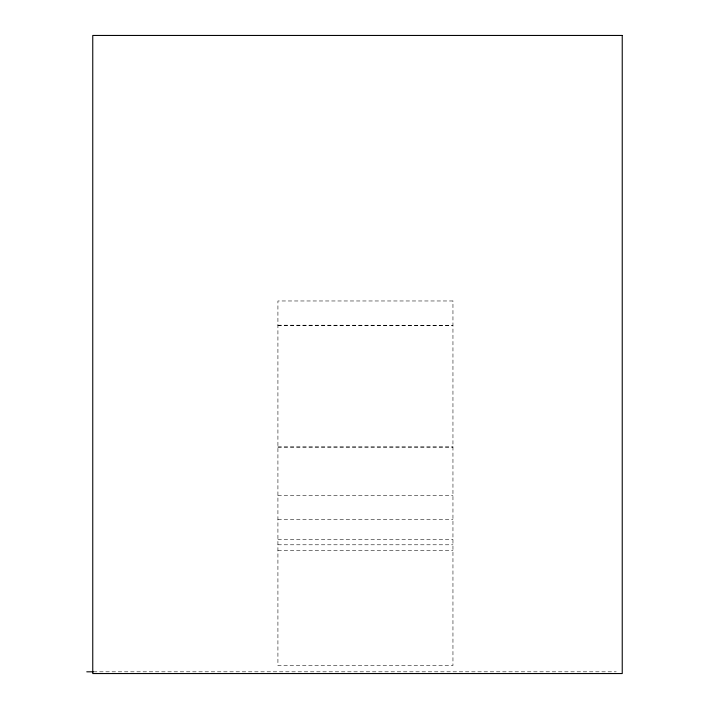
<?xml version="1.0" encoding="UTF-8"?>
<svg xmlns="http://www.w3.org/2000/svg" width="709" height="709" viewBox="0 0 709 709"><rect width="100%" height="100%" fill="white"/><g stroke="black" fill="none" stroke-linecap="round" stroke-linejoin="round"><path stroke-width="0.53" stroke-dasharray="3.54 2.66" d="M277.919 325.209L452.954 325.28M277.919 325.688L452.954 325.688M277.919 446.821L452.954 446.821M277.919 447.663L452.954 447.663M277.919 495.44L452.954 495.44M277.919 519.732L452.954 519.732M277.919 539.646L452.954 539.646M277.919 544.787L452.954 544.787M277.919 550.609L452.954 550.609M93.411 671.813L616.245 671.813M452.954 300.971L277.919 300.971L277.919 665.6L452.954 665.6L452.954 300.971"/><path stroke-width="1.06" d="M86.764 671.813L93.411 671.813M622.236 35.45L92.755 35.45L92.755 673.55L622.236 673.55L622.236 35.45"/></g></svg>
